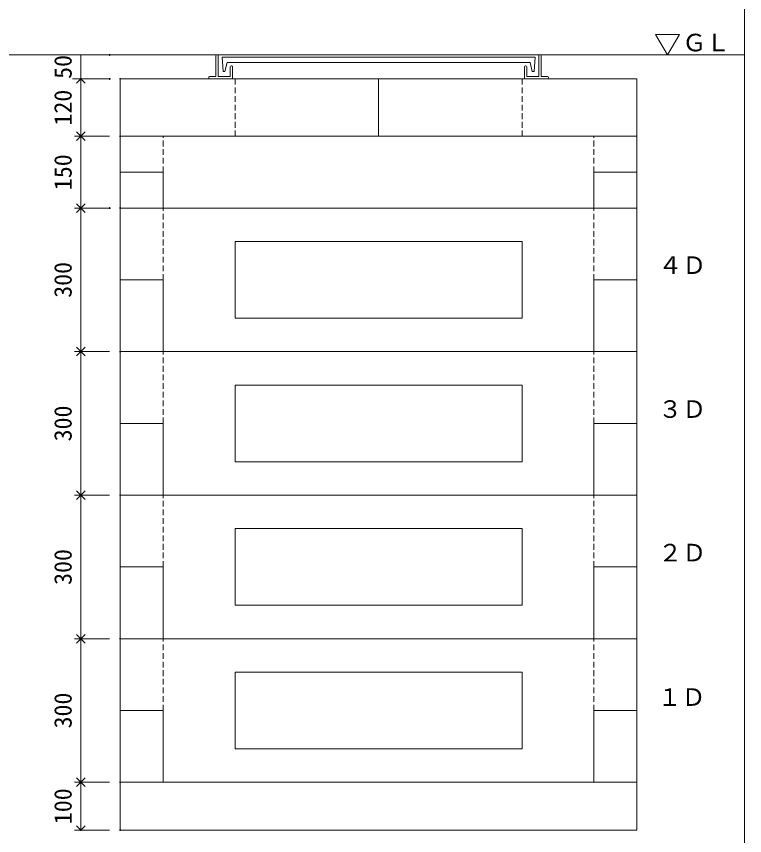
# Model space of a CAD drawing. Units: millimetres, scale not verified. Extents: x -4890 to 18490, y -2282 to 2282.
# Drawn here: x 3368 to 4890, y -1059 to 653 of the extents above; entities that cross this region are included whole.
import ezdxf
from ezdxf.enums import TextEntityAlignment as Align

# ---------------------------------------------------------------- set-up
doc = ezdxf.new("R2010")
doc.units = ezdxf.units.MM
doc.header["$LTSCALE"] = 10
doc.header["$PDMODE"] = 32
doc.header["$PDSIZE"] = 2
doc.linetypes.add('DASHED1', pattern=[1.8, 1.2, -0.6])
doc.linetypes.add('USER2', pattern=[50.8, 31.75, -6.35, 6.35, -6.35])
for name, color, linetype, lineweight in [('0-1_Defpoints', 7, 'USER2', 5), ('0-2_waku', 7, 'Continuous', 18), ('0-3_gaikei', 7, 'Continuous', 18), ('0-4_kakure', 7, 'DASHED1', 5), ('0-5_sunpou', 7, 'Continuous', 5), ('0-8_uchigawa', 6, 'Continuous', 18), ('0-A_futa', 3, 'Continuous', 18), ('0-B_GL', 4, 'Continuous', 18), ('0-D_文字１', 7, 'Continuous', 18)]:
    doc.layers.add(name, color=color, linetype=linetype, lineweight=lineweight)
doc.styles.add('ＭＳ ゴシック', font='')
doc.styles.get('ＭＳ ゴシック').set_extended_font_data('MS Gothic')

# ---------------------------------------------------------------- blocks, each defined once
blk = doc.blocks.new('_Open90')
at = {"layer": '0-5_sunpou'}
blk.add_line((0, 0), (-1, 0), dxfattribs=at)
blk.add_lwpolyline([(-0.5, 0.5), (0, 0), (-0.5, -0.5)], dxfattribs=at)
blk = doc.blocks.new('D69')
at = {"layer": '0-1_Defpoints'}
for p in [(5032.32, 2174.36), (4949.96, 1874.36), (5032.32, 1874.36)]:
    blk.add_point(p, dxfattribs=at)
at = {"layer": '0-5_sunpou'}
for p, q in [((5010.32, 2174.36), (4936.96, 2174.36)), ((4949.96, 2156.36), (4949.96, 1892.36)), ((5010.32, 1874.36), (4936.96, 1874.36))]:
    blk.add_line(p, q, dxfattribs=at)
at = {"layer": '0-5_sunpou', "xscale": 18, "yscale": 18}
for p, rotation in [((4949.96, 2174.36), 90), ((4949.96, 1874.36), 270)]:
    blk.add_blockref('_Open90', p, dxfattribs=dict(at, rotation=rotation))
at = {"layer": '0-5_sunpou', "style": 'ＭＳ ゴシック'}
blk.add_text('300', height=36.66, rotation=90, dxfattribs=at).set_placement((4941.96, 1986.86), align=Align.BOTTOM_LEFT)
blk = doc.blocks.new('D70')
at = {"layer": '0-1_Defpoints'}
for p in [(5032.32, 1574.36), (4949.96, 1274.36), (5032.32, 1274.36)]:
    blk.add_point(p, dxfattribs=at)
at = {"layer": '0-5_sunpou'}
for p, q in [((5010.32, 1574.36), (4936.96, 1574.36)), ((4949.96, 1556.36), (4949.96, 1292.36)), ((5010.32, 1274.36), (4936.96, 1274.36))]:
    blk.add_line(p, q, dxfattribs=at)
at = {"layer": '0-5_sunpou', "xscale": 18, "yscale": 18}
for p, rotation in [((4949.96, 1574.36), 90), ((4949.96, 1274.36), 270)]:
    blk.add_blockref('_Open90', p, dxfattribs=dict(at, rotation=rotation))
at = {"layer": '0-5_sunpou', "style": 'ＭＳ ゴシック'}
blk.add_text('300', height=36.66, rotation=90, dxfattribs=at).set_placement((4941.96, 1386.86), align=Align.BOTTOM_LEFT)
blk = doc.blocks.new('D71')
at = {"layer": '0-1_Defpoints'}
for p in [(5032.32, 2474.36), (4949.96, 2174.36), (5032.32, 2174.36)]:
    blk.add_point(p, dxfattribs=at)
at = {"layer": '0-5_sunpou'}
for p, q in [((5010.32, 2474.36), (4936.96, 2474.36)), ((4949.96, 2456.36), (4949.96, 2192.36)), ((5010.32, 2174.36), (4936.96, 2174.36))]:
    blk.add_line(p, q, dxfattribs=at)
at = {"layer": '0-5_sunpou', "xscale": 18, "yscale": 18}
for p, rotation in [((4949.96, 2474.36), 90), ((4949.96, 2174.36), 270)]:
    blk.add_blockref('_Open90', p, dxfattribs=dict(at, rotation=rotation))
at = {"layer": '0-5_sunpou', "style": 'ＭＳ ゴシック'}
blk.add_text('300', height=36.66, rotation=90, dxfattribs=at).set_placement((4941.96, 2286.86), align=Align.BOTTOM_LEFT)
blk = doc.blocks.new('D72')
at = {"layer": '0-1_Defpoints'}
for p in [(5032.32, 2744.36), (4949.96, 2624.36), (5032.32, 2624.36)]:
    blk.add_point(p, dxfattribs=at)
at = {"layer": '0-5_sunpou'}
for p, q in [((5010.32, 2744.36), (4936.96, 2744.36)), ((4949.96, 2726.36), (4949.96, 2642.36)), ((5010.32, 2624.36), (4936.96, 2624.36))]:
    blk.add_line(p, q, dxfattribs=at)
at = {"layer": '0-5_sunpou', "xscale": 18, "yscale": 18}
for p, rotation in [((4949.96, 2744.36), 90), ((4949.96, 2624.36), 270)]:
    blk.add_blockref('_Open90', p, dxfattribs=dict(at, rotation=rotation))
at = {"layer": '0-5_sunpou', "style": 'ＭＳ ゴシック'}
blk.add_text('120', height=36.66, rotation=90, dxfattribs=at).set_placement((4941.96, 2646.86), align=Align.BOTTOM_LEFT)
blk = doc.blocks.new('D73')
at = {"layer": '0-1_Defpoints'}
for p in [(5032.32, 2744.36), (4949.96, 2624.36), (5032.32, 2624.36)]:
    blk.add_point(p, dxfattribs=at)
at = {"layer": '0-5_sunpou'}
for p, q in [((5010.32, 2744.36), (4936.96, 2744.36)), ((4949.96, 2726.36), (4949.96, 2642.36)), ((5010.32, 2624.36), (4936.96, 2624.36))]:
    blk.add_line(p, q, dxfattribs=at)
at = {"layer": '0-5_sunpou', "xscale": 18, "yscale": 18}
for p, rotation in [((4949.96, 2744.36), 90), ((4949.96, 2624.36), 270)]:
    blk.add_blockref('_Open90', p, dxfattribs=dict(at, rotation=rotation))
at = {"layer": '0-5_sunpou', "style": 'ＭＳ ゴシック'}
blk.add_text('120', height=36.66, rotation=90, dxfattribs=at).set_placement((4941.96, 2646.86), align=Align.BOTTOM_LEFT)
blk = doc.blocks.new('D67')
at = {"layer": '0-1_Defpoints'}
for p in [(5010.32, 2794.36), (4949.96, 2744.36), (5010.32, 2744.36)]:
    blk.add_point(p, dxfattribs=at)
at = {"layer": '0-5_sunpou'}
for p, q in [((4988.32, 2794.36), (4936.96, 2794.36)), ((4949.96, 2794.36), (4949.96, 2744.36)), ((4988.32, 2744.36), (4936.96, 2744.36))]:
    blk.add_line(p, q, dxfattribs=at)
at = {"layer": '0-5_sunpou', "style": 'ＭＳ ゴシック'}
blk.add_text('50', height=36.66, rotation=90, dxfattribs=at).set_placement((4941.96, 2744.36), align=Align.BOTTOM_LEFT)
blk = doc.blocks.new('D63')
at = {"layer": '0-1_Defpoints'}
for p in [(5032.32, 1274.36), (4949.96, 1174.36), (5032.32, 1174.36)]:
    blk.add_point(p, dxfattribs=at)
at = {"layer": '0-5_sunpou'}
for p, q in [((5010.32, 1274.36), (4936.96, 1274.36)), ((4949.96, 1256.36), (4949.96, 1192.36)), ((5010.32, 1174.36), (4936.96, 1174.36))]:
    blk.add_line(p, q, dxfattribs=at)
at = {"layer": '0-5_sunpou', "xscale": 18, "yscale": 18}
for p, rotation in [((4949.96, 1274.36), 90), ((4949.96, 1174.36), 270)]:
    blk.add_blockref('_Open90', p, dxfattribs=dict(at, rotation=rotation))
at = {"layer": '0-5_sunpou', "style": 'ＭＳ ゴシック'}
blk.add_text('100', height=36.66, rotation=90, dxfattribs=at).set_placement((4941.96, 1186.86), align=Align.BOTTOM_LEFT)
blk = doc.blocks.new('D53')
at = {"layer": '0-1_Defpoints'}
for p in [(5032.32, 1874.36), (4949.96, 1574.36), (5032.32, 1574.36)]:
    blk.add_point(p, dxfattribs=at)
at = {"layer": '0-5_sunpou'}
for p, q in [((5010.32, 1874.36), (4936.96, 1874.36)), ((4949.96, 1856.36), (4949.96, 1592.36)), ((5010.32, 1574.36), (4936.96, 1574.36))]:
    blk.add_line(p, q, dxfattribs=at)
at = {"layer": '0-5_sunpou', "xscale": 18, "yscale": 18}
for p, rotation in [((4949.96, 1874.36), 90), ((4949.96, 1574.36), 270)]:
    blk.add_blockref('_Open90', p, dxfattribs=dict(at, rotation=rotation))
at = {"layer": '0-5_sunpou', "style": 'ＭＳ ゴシック'}
blk.add_text('300', height=36.66, rotation=90, dxfattribs=at).set_placement((4941.96, 1686.86), align=Align.BOTTOM_LEFT)
blk = doc.blocks.new('D52')
at = {"layer": '0-1_Defpoints'}
for p in [(5032.32, 2624.36), (4949.96, 2474.36), (5010.32, 2474.36)]:
    blk.add_point(p, dxfattribs=at)
at = {"layer": '0-5_sunpou'}
for p, q in [((5010.32, 2624.36), (4936.96, 2624.36)), ((4949.96, 2606.36), (4949.96, 2492.36)), ((4988.32, 2474.36), (4936.96, 2474.36))]:
    blk.add_line(p, q, dxfattribs=at)
at = {"layer": '0-5_sunpou', "xscale": 18, "yscale": 18}
for p, rotation in [((4949.96, 2624.36), 90), ((4949.96, 2474.36), 270)]:
    blk.add_blockref('_Open90', p, dxfattribs=dict(at, rotation=rotation))
at = {"layer": '0-5_sunpou', "style": 'ＭＳ ゴシック'}
blk.add_text('150', height=36.66, rotation=90, dxfattribs=at).set_placement((4941.96, 2511.86), align=Align.BOTTOM_LEFT)

msp = doc.modelspace()

# ---------------------------------------------------------------- linework, layer by layer
at = {"layer": '0-2_waku'}
msp.add_line((4890, 2282.05), (4890, -1992.95), dxfattribs=at)
msp.add_line((4890, 2282.05), (4890, -1992.95), dxfattribs=at)
at = {"layer": '0-3_gaikei'}
for p, q in [((3585, 522.05), (4665, 522.05)), ((4125, 522.05), (4125, 402.05)), ((4665, 402.05), (3585, 402.05)), ((4665, 402.05), (3585, 402.05)), ((4665, 402.05), (3585, 402.05)), ((3585, 402.05), (3585, 252.05)), ((3675, 402.05), (4575, 402.05)), ((4665, 402.05), (4665, 252.05)), ((3585, 327.05), (3675, 327.05)), ((3675, 327.05), (3675, 252.05)), ((4575, 327.05), (4665, 327.05)), ((4575, 327.05), (4575, 252.05)), ((3585, 252.05), (3585, 102.05)), ((3585, 252.05), (3585, 102.05)), ((3585, 252.05), (3585, 102.05)), ((4665, 252.05), (3585, 252.05)), ((4665, 252.05), (3585, 252.05)), ((4665, 252.05), (3585, 252.05)), ((4665, 252.05), (3585, 252.05)), ((4665, 252.05), (3585, 252.05)), ((4665, 252.05), (3585, 252.05)), ((3585, 252.05), (4665, 252.05)), ((4575, 252.05), (3675, 252.05)), ((4575, 252.05), (3675, 252.05)), ((4575, 252.05), (3675, 252.05)), ((4515, 252.05), (3735, 252.05)), ((4665, 252.05), (4665, 102.05)), ((4665, 252.05), (4665, 102.05)), ((4665, 252.05), (4665, 102.05)), ((3585, 102.05), (3585, -47.95)), ((3675, 102.05), (3585, 102.05)), ((3675, 102.05), (3585, 102.05)), ((3675, 102.05), (3585, 102.05)), ((3675, 102.05), (3675, -47.95)), ((3675, 102.05), (3675, -47.95)), ((3675, 102.05), (3675, -47.95)), ((4575, 102.05), (4575, -47.95)), ((4575, 102.05), (4575, -47.95)), ((4575, 102.05), (4575, -47.95)), ((4665, 102.05), (4575, 102.05)), ((4665, 102.05), (4575, 102.05)), ((4665, 102.05), (4575, 102.05)), ((4665, 102.05), (4665, -47.95)), ((4665, -47.95), (3585, -47.95)), ((4665, -47.95), (3585, -47.95)), ((4665, -47.95), (3585, -47.95)), ((4665, -47.95), (3585, -47.95)), ((4665, -47.95), (3585, -47.95)), ((3585, -47.95), (3585, -197.95)), ((3585, -47.95), (3585, -197.95)), ((4575, -47.95), (3675, -47.95)), ((4575, -47.95), (3675, -47.95)), ((4575, -47.95), (3675, -47.95)), ((4515, -47.95), (3735, -47.95)), ((4665, -47.95), (4665, -197.95)), ((4665, -47.95), (4665, -197.95)), ((4665, -47.95), (4665, -197.95)), ((3585, -197.95), (3585, -347.95)), ((3675, -197.95), (3585, -197.95)), ((3675, -197.95), (3585, -197.95)), ((3675, -197.95), (3585, -197.95)), ((3675, -197.95), (3675, -347.95)), ((3675, -197.95), (3675, -347.95)), ((3675, -197.95), (3675, -347.95)), ((4575, -197.95), (4575, -347.95)), ((4575, -197.95), (4575, -347.95)), ((4575, -197.95), (4575, -347.95)), ((4665, -197.95), (4575, -197.95)), ((4665, -197.95), (4575, -197.95)), ((4665, -197.95), (4575, -197.95)), ((4665, -197.95), (4665, -347.95)), ((4665, -347.95), (3585, -347.95)), ((4665, -347.95), (3585, -347.95)), ((4665, -347.95), (3585, -347.95)), ((4665, -347.95), (3585, -347.95)), ((4665, -347.95), (3585, -347.95)), ((4665, -347.95), (3585, -347.95)), ((4665, -347.95), (3585, -347.95)), ((4665, -347.95), (3585, -347.95)), ((3585, -347.95), (3585, -497.95)), ((3585, -347.95), (3585, -497.95)), ((4575, -347.95), (3675, -347.95)), ((4575, -347.95), (3675, -347.95)), ((4575, -347.95), (3675, -347.95)), ((4575, -347.95), (3675, -347.95)), ((4575, -347.95), (3675, -347.95)), ((4575, -347.95), (3675, -347.95)), ((4515, -347.95), (3735, -347.95)), ((4515, -347.95), (3735, -347.95)), ((4665, -347.95), (4665, -497.95)), ((4665, -347.95), (4665, -497.95)), ((4665, -347.95), (4665, -497.95)), ((3585, -497.95), (3585, -647.95)), ((3675, -497.95), (3585, -497.95)), ((3675, -497.95), (3585, -497.95)), ((3675, -497.95), (3585, -497.95)), ((3675, -497.95), (3675, -647.95)), ((3675, -497.95), (3675, -647.95)), ((3675, -497.95), (3675, -647.95)), ((4575, -497.95), (4575, -647.95)), ((4575, -497.95), (4575, -647.95)), ((4575, -497.95), (4575, -647.95)), ((4665, -497.95), (4575, -497.95)), ((4665, -497.95), (4575, -497.95)), ((4665, -497.95), (4575, -497.95)), ((4665, -497.95), (4665, -647.95)), ((3585, -647.95), (3585, -797.95)), ((3585, -647.95), (3585, -797.95)), ((3585, -647.95), (3585, -797.95)), ((4665, -647.95), (3585, -647.95)), ((4665, -647.95), (3585, -647.95)), ((4665, -647.95), (3585, -647.95)), ((4575, -647.95), (3675, -647.95)), ((4575, -647.95), (3675, -647.95)), ((4575, -647.95), (3675, -647.95)), ((4515, -647.95), (3735, -647.95)), ((4665, -647.95), (4665, -797.95)), ((4665, -647.95), (4665, -797.95)), ((4665, -647.95), (4665, -797.95)), ((3675, -797.95), (3585, -797.95)), ((3675, -797.95), (3585, -797.95)), ((3675, -797.95), (3675, -947.95)), ((3675, -797.95), (3675, -947.95)), ((3675, -797.95), (3675, -947.95)), ((4665, -797.95), (4575, -797.95)), ((4665, -797.95), (4575, -797.95)), ((4575, -797.95), (4575, -947.95)), ((4575, -797.95), (4575, -947.95)), ((4665, -797.95), (4665, -947.95)), ((4665, -947.95), (3585, -947.95)), ((4665, -947.95), (3585, -947.95)), ((4665, -947.95), (3585, -947.95)), ((4665, -947.95), (3585, -947.95)), ((4665, -947.95), (3585, -947.95)), ((3585, -1047.95), (3585, -947.95)), ((4665, -947.95), (3585, -947.95)), ((4665, -947.95), (3585, -947.95)), ((4665, -947.95), (3585, -947.95)), ((4665, -947.95), (3585, -947.95)), ((4575, -947.95), (3675, -947.95)), ((4575, -947.95), (3675, -947.95)), ((4575, -947.95), (3675, -947.95)), ((4515, -947.95), (3735, -947.95)), ((4515, -947.95), (3735, -947.95)), ((4665, -1047.95), (3585, -1047.95)), ((4665, -1047.95), (3585, -1047.95))]:
    msp.add_line(p, q, dxfattribs=at)
for points in [[(3675, 402.05), (3585, 402.05), (3585, 522.05)], [(4575, 402.05), (4665, 402.05), (4665, 522.05)], [(4665, -47.95), (3585, -47.95), (3585, -197.95)], [(4665, -347.95), (3585, -347.95), (3585, -497.95)], [(3675, -797.95), (3585, -797.95), (3585, -947.95)], [(4665, -797.95), (4575, -797.95), (4575, -947.95)], [(4665, -1047.95), (4665, -947.95), (3585, -947.95)]]:
    msp.add_lwpolyline(points, dxfattribs=at)
at = {"layer": '0-4_kakure'}
for p, q in [((3825, 402.05), (3825, 522.05)), ((4425, 402.05), (4425, 522.05)), ((3675, 327.05), (3675, 402.05)), ((4575, 327.05), (4575, 402.05)), ((3675, 102.05), (3675, 252.05)), ((4575, 102.05), (4575, 252.05)), ((3675, -197.95), (3675, -47.95)), ((4575, -197.95), (4575, -47.95)), ((3675, -497.95), (3675, -347.95)), ((4575, -497.95), (4575, -347.95)), ((3675, -797.95), (3675, -647.95)), ((4575, -797.95), (4575, -647.95))]:
    msp.add_line(p, q, dxfattribs=at)
at = {"layer": '0-5_sunpou'}
for p, q in [((3563, 572.05), (3485.14, 572.05)), ((3563, 522.05), (3485.14, 522.05))]:
    msp.add_line(p, q, dxfattribs=at)
at = {"layer": '0-8_uchigawa'}
for p, q in [((4425, 182.05), (4425, 22.05)), ((4425, 182.05), (4425, 22.05)), ((4425, 182.05), (4425, 22.05)), ((4425, 22.05), (3825, 22.05)), ((3825, -117.95), (3825, -277.95)), ((4425, -117.95), (3825, -117.95)), ((4425, -117.95), (4425, -277.95)), ((4425, -277.95), (3825, -277.95)), ((3825, -417.95), (3825, -577.95)), ((4425, -417.95), (3825, -417.95)), ((4425, -417.95), (4425, -577.95)), ((4425, -577.95), (3825, -577.95)), ((4425, -717.95), (3825, -717.95)), ((3825, -717.95), (3825, -877.95)), ((4425, -717.95), (4425, -877.95)), ((4425, -877.95), (3825, -877.95))]:
    msp.add_line(p, q, dxfattribs=at)
msp.add_lwpolyline([(4425, 182.05), (3825, 182.05), (3825, 22.05)], dxfattribs=at)
at = {"layer": '0-A_futa'}
for p, q in [((3785, 570.05), (3785, 527.05)), ((3787, 572.05), (3790, 572.05)), ((3790, 572.05), (3790, 527.05)), ((3797.81, 567.55), (4452.14, 567.55)), ((3797.81, 567.55), (3800.3, 537.55)), ((4452.14, 567.55), (4449.89, 537.55)), ((4460, 572.05), (4460, 527.05)), ((4460, 572.05), (4463, 572.05)), ((4465, 570.05), (4465, 527.05)), ((3808.33, 556.55), (3804.01, 537.55)), ((3808.33, 556.55), (4441.67, 556.55)), ((3817, 549.05), (3818, 549.05)), ((4433, 549.05), (4432, 549.05)), ((4441.67, 556.55), (4445.99, 537.55)), ((3800.3, 537.55), (3804.01, 537.55)), ((3815, 547.05), (3815, 527.05)), ((3820, 547.05), (3820, 522.05)), ((4430, 547.05), (4430, 522.05)), ((4435, 547.05), (4435, 527.05)), ((4449.89, 537.55), (4445.99, 537.55)), ((3770, 525.05), (3770, 524.05)), ((3772, 527.05), (3785, 527.05)), ((3820, 522.05), (3772, 522.05)), ((3790, 527.05), (3815, 527.05)), ((4430, 522.05), (4478, 522.05)), ((4460, 527.05), (4435, 527.05)), ((4478, 527.05), (4465, 527.05)), ((4480, 525.05), (4480, 524.05))]:
    msp.add_line(p, q, dxfattribs=at)
for centre, start, end in [((3787, 570.05), 90, 180), ((4463, 570.05), 0, 90), ((3817, 547.05), 90, 180), ((3818, 547.05), 0, 90), ((4432, 547.05), 90, 180), ((4433, 547.05), 0, 90), ((3772, 525.05), 90, 180), ((3772, 524.05), 180, 270), ((4478, 525.05), 0, 90), ((4478, 524.05), 270, 0)]:
    msp.add_arc(centre, 2, start, end, dxfattribs=at)
at = {"layer": '0-B_GL'}
msp.add_line((-1230, 572.05), (4890, 572.05), dxfattribs=at)
msp.add_line((-1230, 572.05), (4890, 572.05), dxfattribs=at)
msp.add_line((-1230, 572.05), (4890, 572.05), dxfattribs=at)
msp.add_line((-1230, 572.05), (4890, 572.05), dxfattribs=at)
at = {"layer": '0-D_文字１'}
for p, q in [((4728.74, 572.05), (4703.54, 614.99)), ((4703.54, 614.99), (4753.94, 614.99)), ((4728.74, 572.05), (4753.94, 614.99))]:
    msp.add_line(p, q, dxfattribs=at)

# ---------------------------------------------------------------- block references
at = {"layer": '0-5_sunpou'}
for name in ['D67', 'D72', 'D73', 'D52', 'D71', 'D69', 'D53', 'D70', 'D63']:
    msp.add_blockref(name, (-1447.32, -2222.32), dxfattribs=at)

# ---------------------------------------------------------------- texts
at = {"layer": '0-D_文字１', "style": 'ＭＳ ゴシック'}
for s, p in [('ＧＬ', (4759.75, 568.62)), ('４Ｄ', (4709.62, 103.32)), ('３Ｄ', (4709.63, -197.4)), ('２Ｄ', (4709.63, -497.4)), ('１Ｄ', (4708.31, -799.26))]:
    msp.add_text(s, height=36.66, dxfattribs=at).set_placement(p, align=Align.BOTTOM_LEFT)

doc.saveas('drawing.dxf')
